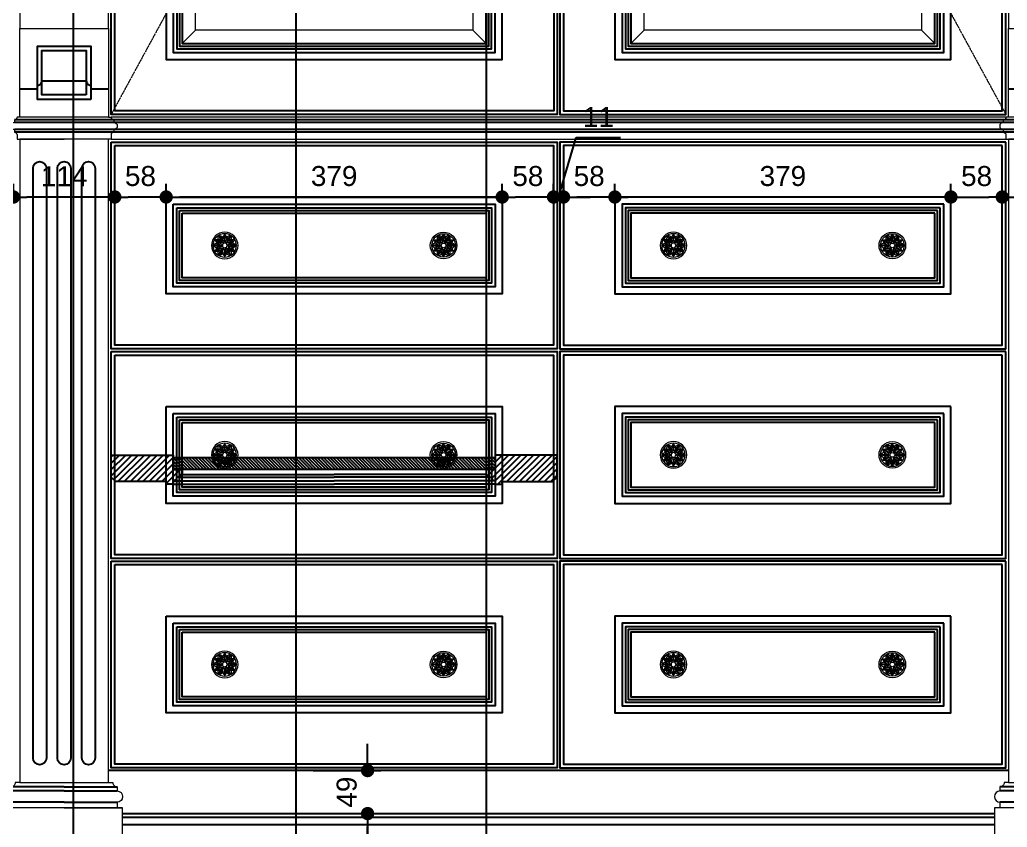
# Model space of a CAD drawing. Header units: inches. Extents: x 274057 to 444617, y 485849 to 635630.
# Drawn here: x 334993 to 336106, y 516499 to 517409 of the extents above; entities that cross this region are included whole.
import ezdxf

# ---------------------------------------------------------------- set-up
doc = ezdxf.new("R2010")
doc.units = ezdxf.units.IN
doc.header["$MEASUREMENT"] = 0
doc.linetypes.add('HIDDEN', pattern=[0.375, 0.25, -0.125])
for name, color, linetype, lineweight in [('Bronze', 40, 'Continuous', 0), ('Glass', 4, 'Continuous', 0), ('WOOD-HID', 8, 'HIDDEN', 18)]:
    doc.layers.add(name, color=color, linetype=linetype, lineweight=lineweight)
for name, color, linetype in [('CQ curtains and frames', 252, 'Continuous'), ('CQ Grg Gypsum', 41, 'Continuous'), ('CQ PANEL DIMENSION', 1, 'Continuous'), ('FURNITURE', 252, 'Continuous'), ('Layer7', 8, 'Continuous'), ('WOOD', 23, 'Continuous'), ('WOOD 01', 34, 'Continuous'), ('WOOD 02', 32, 'Continuous'), ('Wood SECT', 1, 'Continuous')]:
    doc.layers.add(name, color=color, linetype=linetype)
doc.styles.get("Standard").update_dxf_attribs({"font": 'arial.ttf'})
doc.dimstyles.new('chester 15', dxfattribs={"dimscale": 0.15, "dimtxt": 150, "dimasz": 100, "dimexe": 100, "dimexo": 0, "dimgap": 80, "dimtad": 1, "dimdec": 0, "dimzin": 0, "dimdsep": 46, "dimtxsty": 'Standard', "dimblk": 'DOT', "dimcen": 100, "dimclrd": 1, "dimclre": 1, "dimclrt": 3, "dimadec": 0, "dimazin": 0, "dimtfac": 1, "dimtdec": 0, "dimtofl": 0, "dimtmove": 0, "dimatfit": 3, "dimfxl": 1, "dimtolj": 1, "dimtzin": 0, "dimlwd": -1, "dimarcsym": 0})
pattern_1 = [(45, (20118.3853, -75431.223), (-3.535533906, 3.535533906), [])]

# ---------------------------------------------------------------- blocks, each defined once
blk = doc.blocks.new('_Dot')
at = {"color": 0, "linetype": 'ByBlock', "lineweight": -2}
blk.add_line((-0.5, 0), (-1, 0), dxfattribs=at)
at = {"color": 0, "linetype": 'ByBlock', "const_width": 0.5}
blk.add_lwpolyline([(-0.25, 0, 1), (0.25, 0, 1)], format="xyb", close=True, dxfattribs=at)
blk = doc.blocks.new('*D423')
at = {"layer": 'CQ curtains and frames', "color": 1, "lineweight": -2, "transparency": 16777216}
for p, q in [((335646.1, 519499.3), (335503.8, 519499.3)), ((335646.1, 516399.3), (335503.8, 516399.3))]:
    blk.add_line(p, q, dxfattribs=at)
at = {"layer": 'CQ curtains and frames', "color": 1, "transparency": 16777216}
blk.add_line((335518.8, 519484.3), (335518.8, 516414.3), dxfattribs=at)
at = {"layer": 'Defpoints', "color": 0, "transparency": 16777216}
for p in [(335646.1, 519499.3, 0), (335518.8, 516399.3), (335646.1, 516399.3, 0)]:
    blk.add_point(p, dxfattribs=at)
at = {"layer": 'CQ curtains and frames', "color": 1, "transparency": 16777216, "xscale": 15, "yscale": 15, "zscale": 15}
for p, rotation in [((335518.8, 519499.3), 90), ((335518.8, 516399.3), 270)]:
    blk.add_blockref('_Dot', p, dxfattribs=dict(at, rotation=rotation))
at = {"layer": 'CQ curtains and frames', "color": 3, "transparency": 16777216, "insert": (335495.3, 517949.3), "char_height": 22.5, "attachment_point": 5, "rotation": 90}
blk.add_mtext('\\A1;3100', dxfattribs=at)
blk = doc.blocks.new('*D424')
at = {"layer": 'CQ PANEL DIMENSION', "color": 1, "lineweight": -2, "transparency": 16777216}
for p, q in [((335358, 519875.3), (335289.5, 519875.3)), ((335358, 516399.3), (335289.5, 516399.3))]:
    blk.add_line(p, q, dxfattribs=at)
at = {"layer": 'CQ PANEL DIMENSION', "color": 1, "transparency": 16777216}
blk.add_line((335304.5, 519860.3), (335304.5, 516414.3), dxfattribs=at)
at = {"layer": 'Defpoints', "color": 0, "transparency": 16777216}
for p in [(335358, 519875.3, 0), (335304.5, 516399.3), (335358, 516399.3, 0)]:
    blk.add_point(p, dxfattribs=at)
at = {"layer": 'CQ PANEL DIMENSION', "color": 1, "transparency": 16777216, "xscale": 15, "yscale": 15, "zscale": 15}
for p, rotation in [((335304.5, 519875.3), 90), ((335304.5, 516399.3), 270)]:
    blk.add_blockref('_Dot', p, dxfattribs=dict(at, rotation=rotation))
at = {"layer": 'CQ PANEL DIMENSION', "color": 3, "transparency": 16777216, "insert": (335281, 518137.3), "char_height": 22.5, "attachment_point": 5, "rotation": 90}
blk.add_mtext('\\A1;3476', dxfattribs=at)
blk = doc.blocks.new('*D425')
at = {"layer": 'CQ PANEL DIMENSION', "color": 1, "lineweight": -2, "transparency": 16777216}
for p, q in [((335333.9, 519909.3), (335038.3, 519909.3)), ((335358, 516399.3), (335038.3, 516399.3))]:
    blk.add_line(p, q, dxfattribs=at)
at = {"layer": 'CQ PANEL DIMENSION', "color": 1, "transparency": 16777216}
blk.add_line((335053.3, 519894.3), (335053.3, 516414.3), dxfattribs=at)
at = {"layer": 'Defpoints', "color": 0, "transparency": 16777216}
for p in [(335333.9, 519909.3, 0), (335053.3, 516399.3), (335358, 516399.3)]:
    blk.add_point(p, dxfattribs=at)
at = {"layer": 'CQ PANEL DIMENSION', "color": 1, "transparency": 16777216, "xscale": 15, "yscale": 15, "zscale": 15}
for p, rotation in [((335053.3, 519909.3), 90), ((335053.3, 516399.3), 270)]:
    blk.add_blockref('_Dot', p, dxfattribs=dict(at, rotation=rotation))
at = {"layer": 'CQ PANEL DIMENSION', "color": 3, "transparency": 16777216, "insert": (335029.8, 518154.3), "char_height": 22.5, "attachment_point": 5, "rotation": 90}
blk.add_mtext('\\A1;3510', dxfattribs=at)
blk = doc.blocks.new('pilaster wardrobe')
at = {"layer": 'WOOD', "lineweight": 0}
blk.add_line((3399.1, -8726.1, 0), (3333.1, -8726.1, 0), dxfattribs=at)
blk.add_line((3399.1, -8726.1, 0), (3333.1, -8726.1, 0), dxfattribs=at)
at = {"layer": 'WOOD 01', "lineweight": 0, "ltscale": 500}
blk.add_line((3399.1, -8726.1, 0), (3465.1, -8726.1, 0), dxfattribs=at)
at = {"layer": 'WOOD 01', "lineweight": 0, "ltscale": 500, "elevation": 0}
blk.add_lwpolyline([(3349.1, -7847.5), (3349.1, -6067.5), (3449.1, -6067.5), (3449.1, -7847.5), (3349.1, -7847.5)], dxfattribs=at)
for points in [[(3349.1, -7947.5), (3449.1, -7947.5), (3449.1, -7847.5), (3349.1, -7847.5)], [(3349.1, -7972.5), (3449.1, -7972.5), (3449.1, -8697.5), (3349.1, -8697.5)], [(3333.1, -8726.1), (3465.1, -8726.1), (3465.1, -8847.5), (3333.1, -8847.5)]]:
    blk.add_lwpolyline(points, close=True, dxfattribs=at)
for points in [[(3349.1, -7947.5), (3346.1, -7947.5, -0.414214), (3343.1, -7950.5), (3343.1, -7953.5, 1), (3343.1, -7961.5), (3343.1, -7964.5, -0.414214), (3346.1, -7967.5), (3346.1, -7972.5), (3399.1, -7972.5)], [(3449.1, -7947.5), (3452.1, -7947.5, 0.414214), (3455.1, -7950.5), (3455.1, -7953.5, -1), (3455.1, -7961.5), (3455.1, -7964.5, 0.414214), (3452.1, -7967.5), (3452.1, -7972.5), (3399.1, -7972.5)], [(3349.1, -8697.5), (3344.1, -8697.5, -0.414214), (3339.4, -8702.2), (3339.4, -8707, 1), (3339.4, -8719.6), (3339.3, -8726.1)], [(3449.1, -8697.5), (3454.1, -8697.5, 0.414214), (3458.8, -8702.2), (3458.8, -8707, -1), (3458.8, -8719.6), (3458.9, -8726.1)]]:
    blk.add_lwpolyline(points, format="xyb", dxfattribs=at)
at = {"layer": 'WOOD 02', "color": 8, "ltscale": 100}
for p, q in [((3343.1, -7950.5, 0), (3455.1, -7950.5, 0)), ((3343.1, -7953.5, 0), (3455.1, -7953.5, 0)), ((3343.1, -7961.5, 0), (3455.1, -7961.5, 0)), ((3343.1, -7964.5, 0), (3455.1, -7964.5, 0)), ((3399.1, -8702.2, 0), (3339.4, -8702.2, 0)), ((3399.1, -8702.2, 0), (3458.8, -8702.2, 0)), ((3399.1, -8707, 0), (3339.4, -8707, 0)), ((3399.1, -8707, 0), (3458.8, -8707, 0)), ((3399.1, -8719.6, 0), (3339.4, -8719.6, 0)), ((3399.1, -8719.6, 0), (3458.8, -8719.6, 0))]:
    blk.add_line(p, q, dxfattribs=at)
at = {"layer": 'WOOD 02', "color": 8, "ltscale": 100, "elevation": 0}
for points in [[(3369.1, -7927.5), (3429.1, -7927.5), (3429.1, -7867.5), (3369.1, -7867.5)], [(3374.1, -7922.5), (3424.1, -7922.5), (3424.1, -7872.5), (3374.1, -7872.5)]]:
    blk.add_lwpolyline(points, close=True, dxfattribs=at)
for points in [[(3364.1, -8005), (3364.1, -8670, 1), (3379.1, -8670), (3379.1, -8005, 1)], [(3391.6, -8005), (3391.6, -8670, 1), (3406.6, -8670), (3406.6, -8005, 1)], [(3419.1, -8005), (3419.1, -8670, 1), (3434.1, -8670), (3434.1, -8005, 1)]]:
    blk.add_lwpolyline(points, format="xyb", close=True, dxfattribs=at)
at = {"layer": 'Wood SECT', "elevation": 0}
blk.add_lwpolyline([(3449.1, -7915.6), (3429.1, -7915.6), (3429.1, -7911.6, -0.414214), (3424.1, -7906.6), (3399.1, -7906.6), (3374.1, -7906.6, -0.414214), (3369.1, -7911.6), (3369.1, -7915.6), (3349.1, -7915.6)], format="xyb", dxfattribs=at)
blk = doc.blocks.new('EMPIREFLOW')
at = {"layer": 'Bronze', "lineweight": 0, "ltscale": 750}
for p, q in [((163745, -58403), (163656, -58249)), ((163789, -58404), (163806, -58248)), ((163823, -58404), (163806, -58248)), ((163867, -58403), (163956, -58249)), ((163684, -58508), (163506, -58508)), ((163713, -58475), (163581, -58378)), ((163730, -58444), (163581, -58378)), ((163881, -58444), (164031, -58378)), ((163899, -58475), (164031, -58378)), ((163928, -58508), (164106, -58508)), ((163707, -58546), (163581, -58638)), ((163724, -58575), (163581, -58638)), ((163745, -58614), (163656, -58768)), ((163788, -58606), (163806, -58768)), ((163824, -58606), (163806, -58768)), ((163867, -58614), (163956, -58768)), ((163888, -58575), (164031, -58638)), ((163905, -58546), (164031, -58638))]:
    blk.add_line(p, q, dxfattribs=at)
for radius in [340, 300, 60]:
    blk.add_circle((163806, -58508), radius, dxfattribs=at)
for centre, radius, start, end in [((163807, -58318), 166, 155.4346, 193.944), ((163640, -58414), 166, 46.056, 84.5654), ((163573, -58129), 246, 317.7923, 341.2168), ((163703, -58231), 105, 315.2234, 350.3888), ((164038, -58129), 246, 198.7832, 222.2077), ((163909, -58231), 105, 189.6112, 224.7766), ((163971, -58414), 166, 95.4346, 133.944), ((163805, -58318), 166, 346.056, 24.5654), ((163641, -58605), 166, 106.056, 144.5654), ((163641, -58412), 166, 215.4346, 253.944), ((163594, -58118), 246, 258.7832, 282.2077), ((163361, -58520), 246, 17.7923, 41.2168), ((163514, -58459), 105, 15.2234, 50.3888), ((163617, -58280), 105, 249.6112, 284.7766), ((163700, -58392), 118, 206.8923, 262.0108), ((163700, -58625), 118, 97.9892, 153.1077), ((163710, -58394), 102, 201.6299, 255.9777), ((163710, -58623), 102, 104.0136, 158.3701), ((163659, -58483), 102, 44.0223, 98.3701), ((163652, -58475), 118, 37.9892, 93.1077), ((163676, -58508), 48.7, 308.3219, 42.0117), ((163741, -58397), 48.7, 257.9883, 351.6781), ((163854, -58358), 118, 146.8923, 202.0108), ((163857, -58368), 102, 141.6299, 195.9864), ((163871, -58397), 48.7, 188.3219, 282.0117), ((163754, -58368), 102, 344.0136, 38.3701), ((163758, -58358), 118, 337.9892, 33.1077), ((163960, -58475), 118, 86.8923, 142.0108), ((163953, -58483), 102, 81.6299, 135.9777), ((163935, -58508), 48.7, 137.9883, 231.6781), ((163902, -58394), 102, 284.0223, 338.3701), ((163902, -58623), 102, 21.6299, 75.9864), ((163912, -58392), 118, 277.9892, 333.1077), ((163912, -58625), 118, 26.8923, 82.0108), ((164018, -58118), 246, 257.7923, 281.2168), ((163995, -58280), 105, 255.2234, 290.3888), ((164098, -58459), 105, 129.6112, 164.7766), ((164250, -58520), 246, 138.7832, 162.2077), ((163971, -58605), 166, 35.4346, 73.944), ((163971, -58412), 166, 286.056, 324.5654), ((163361, -58497), 246, 318.7832, 342.2077), ((163594, -58899), 246, 77.7923, 101.2168), ((163514, -58558), 105, 309.6112, 344.7766), ((163617, -58736), 105, 75.2234, 110.3888), ((163807, -58699), 166, 166.056, 204.5654), ((163659, -58534), 102, 261.6299, 315.9777), ((163652, -58542), 118, 266.8923, 322.0108), ((163640, -58603), 166, 275.4346, 313.944), ((163742, -58621), 48.7, 17.9883, 111.6781), ((163854, -58658), 118, 157.9892, 213.1077), ((163857, -58649), 102, 164.0136, 218.3701), ((163573, -58887), 246, 18.7832, 42.2077), ((163703, -58786), 105, 9.6112, 44.7766), ((163909, -58786), 105, 135.2234, 170.3888), ((164038, -58887), 246, 137.7923, 161.2168), ((163870, -58621), 48.7, 68.3219, 162.0117), ((163754, -58649), 102, 321.6299, 15.9864), ((163758, -58658), 118, 326.8923, 22.0108), ((163971, -58603), 166, 226.056, 264.5654), ((163960, -58542), 118, 217.9892, 273.1077), ((163953, -58534), 102, 224.0223, 278.3701), ((163805, -58699), 166, 335.4346, 13.944), ((164018, -58899), 246, 78.7832, 102.2077), ((163995, -58736), 105, 69.6112, 104.7766), ((164098, -58558), 105, 195.2234, 230.3888), ((164250, -58497), 246, 197.7923, 221.2168)]:
    blk.add_arc(centre, radius, start, end, dxfattribs=at)
for centre, major_axis, ratio, start_param, end_param in [((163745, -58403), (73, -126), 0.152208, 1.934961, 4.348282), ((163745, -58403), (-15.9, 27.7), 0.480975, 7.904841, 10.945558), ((163928, -58508), (31.9, 0), 0.480975, 7.904841, 10.945558), ((163928, -58508), (-146, 0), 0.152208, 1.934961, 4.348282), ((163867, -58614), (15.9, -27.7), 0.480975, 7.904841, 10.945558), ((163867, -58614), (-73, 126), 0.152208, 1.934961, 4.348282)]:
    blk.add_ellipse(centre, major_axis=major_axis, ratio=ratio, start_param=start_param, end_param=end_param, dxfattribs=at)
at = {"layer": 'Bronze', "lineweight": 0, "ltscale": 750, "extrusion": (0, 0, -1)}
for centre, major_axis, ratio, start_param, end_param in [((163867, -58403), (-73, -126), 0.152208, 1.934961, 4.348282), ((163684, -58508), (146, 0), 0.152208, 1.934961, 4.348282), ((163684, -58508), (-31.9, 0), 0.480975, 7.904841, 10.945558), ((163867, -58403), (15.9, 27.7), 0.480975, 7.904841, 10.945558), ((163745, -58614), (73, 126), 0.152208, 1.934961, 4.348282), ((163745, -58614), (-15.9, -27.7), 0.480975, 7.904841, 10.945558)]:
    blk.add_ellipse(centre, major_axis=major_axis, ratio=ratio, start_param=start_param, end_param=end_param, dxfattribs=at)
blk = doc.blocks.new('FF-15 Cabinet elev B rev')
at = {"color": 8}
for p, q in [((7975.2, 1315.2, 0), (6972.3, 1315.2, 0)), ((7974.9, 1312.2, 0), (6972.6, 1312.2, 0)), ((7974.9, 1304.2, 0), (6972.6, 1304.2, 0)), ((7974.9, 1301.2, 0), (6972.6, 1301.2, 0))]:
    blk.add_line(p, q, dxfattribs=at)
at = {"layer": 'Glass'}
for p, q in [((7064.6, 1416.2, 0), (7049.6, 1401.2, 0)), ((7377.3, 1416.2, 0), (7392.3, 1401.2, 0)), ((7570.3, 1416.2, 0), (7555.3, 1401.2, 0)), ((7882.9, 1416.2, 0), (7897.9, 1401.2, 0))]:
    blk.add_line(p, q, dxfattribs=at)
at = {"layer": 'Glass', "elevation": 0}
for points in [[(7064.6, 3078.8), (7377.3, 3078.8), (7377.3, 1416.2), (7064.6, 1416.2)], [(7570.3, 3078.8), (7882.9, 3078.8), (7882.9, 1416.2), (7570.3, 1416.2)]]:
    blk.add_lwpolyline(points, close=True, dxfattribs=at)
at = {"layer": 'WOOD 01', "lineweight": 0}
for p, q in [((7977.9, 1318.2, 0), (6969.6, 1318.2, 0)), ((7977.9, 1293.2, 0), (6969.6, 1293.2, 0))]:
    blk.add_line(p, q, dxfattribs=at)
at = {"layer": 'WOOD 01'}
blk.add_line((7980.9, 581.7, 0), (6966.6, 581.7, 0), dxfattribs=at)
at = {"layer": 'WOOD 01', "ltscale": 1000}
for p, q in [((6982.6, 533.2), (7964.9, 533.2, 0)), ((6982.6, 529.2), (7964.9, 529.2, 0)), ((6982.6, 521.1, 0), (7964.9, 521.1, 0))]:
    blk.add_line(p, q, dxfattribs=at)
at = {"layer": 'WOOD 01', "elevation": 0}
for points in [[(6969.6, 3173.8), (7472.3, 3173.8), (7472.3, 1321.2), (6969.6, 1321.2)], [(7977.9, 3173.8), (7475.3, 3173.8), (7475.3, 1321.2), (7977.9, 1321.2)], [(6973.6, 3169.8), (7468.3, 3169.8), (7468.3, 1325.2), (6973.6, 1325.2)], [(7973.9, 3169.8), (7479.3, 3169.8), (7479.3, 1325.2), (7973.9, 1325.2)], [(7410.3, 3111.8), (7031.6, 3111.8), (7031.6, 1383.2), (7410.3, 1383.2)], [(7915.9, 3111.8), (7537.3, 3111.8), (7537.3, 1383.2), (7915.9, 1383.2)], [(7402.3, 3103.8), (7039.6, 3103.8), (7039.6, 1391.2), (7402.3, 1391.2)], [(7398.3, 3099.8), (7043.6, 3099.8), (7043.6, 1395.2), (7398.3, 1395.2)], [(7395.3, 3096.8), (7046.6, 3096.8), (7046.6, 1398.2), (7395.3, 1398.2)], [(7392.3, 3093.8), (7049.6, 3093.8), (7049.6, 1401.2), (7392.3, 1401.2)], [(7907.9, 3103.8), (7545.3, 3103.8), (7545.3, 1391.2), (7907.9, 1391.2)], [(7903.9, 3099.8), (7549.3, 3099.8), (7549.3, 1395.2), (7903.9, 1395.2)], [(7900.9, 3096.8), (7552.3, 3096.8), (7552.3, 1398.2), (7900.9, 1398.2)], [(7897.9, 3093.8), (7555.3, 3093.8), (7555.3, 1401.2), (7897.9, 1401.2)], [(6969.6, 1290.2), (7472.3, 1290.2), (7472.3, 1057), (6969.6, 1057)], [(6973.7, 1286.1), (7468.1, 1286.1), (7468.1, 1061.2), (6973.7, 1061.2)], [(7977.9, 1290.2), (7475.3, 1290.2), (7475.3, 1057), (7977.9, 1057)], [(7973.8, 1286.1), (7479.4, 1286.1), (7479.4, 1061.2), (7973.8, 1061.2)], [(7031.6, 1228.2), (7410.3, 1228.2), (7410.3, 1119), (7031.6, 1119)], [(7915.9, 1228.2), (7537.3, 1228.2), (7537.3, 1119), (7915.9, 1119)], [(7039.6, 1220.2), (7402.3, 1220.2), (7402.3, 1127), (7039.6, 1127)], [(7043.7, 1216), (7398.1, 1216), (7398.1, 1131.2), (7043.7, 1131.2)], [(7907.9, 1220.2), (7545.3, 1220.2), (7545.3, 1127), (7907.9, 1127)], [(7903.8, 1216), (7549.4, 1216), (7549.4, 1131.2), (7903.8, 1131.2)], [(7046.7, 1213), (7395.1, 1213), (7395.1, 1134.2), (7046.7, 1134.2)], [(7049.7, 1210), (7392.1, 1210), (7392.1, 1137.2), (7049.7, 1137.2)], [(7900.8, 1213), (7552.4, 1213), (7552.4, 1134.2), (7900.8, 1134.2)], [(7897.8, 1210), (7555.4, 1210), (7555.4, 1137.2), (7897.8, 1137.2)], [(6969.6, 1054), (7472.3, 1054), (7472.3, 820.9), (6969.6, 820.9)], [(6973.7, 1049.9), (7468.1, 1049.9), (7468.1, 825), (6973.7, 825)], [(7977.9, 1054), (7475.3, 1054), (7475.3, 820.9), (7977.9, 820.9)], [(7973.8, 1049.9), (7479.4, 1049.9), (7479.4, 825), (7973.8, 825)], [(7031.6, 992), (7410.3, 992), (7410.3, 882.9), (7031.6, 882.9)], [(7915.9, 992), (7537.3, 992), (7537.3, 882.9), (7915.9, 882.9)], [(7039.6, 984), (7402.3, 984), (7402.3, 890.9), (7039.6, 890.9)], [(7043.7, 979.9), (7398.1, 979.9), (7398.1, 895.1), (7043.7, 895.1)], [(7907.9, 984), (7545.3, 984), (7545.3, 890.9), (7907.9, 890.9)], [(7903.8, 979.9), (7549.4, 979.9), (7549.4, 895.1), (7903.8, 895.1)], [(7046.7, 976.9), (7395.1, 976.9), (7395.1, 898.1), (7046.7, 898.1)], [(7049.7, 973.9), (7392.1, 973.9), (7392.1, 901.1), (7049.7, 901.1)], [(7900.8, 976.9), (7552.4, 976.9), (7552.4, 898.1), (7900.8, 898.1)], [(7897.8, 973.9), (7555.4, 973.9), (7555.4, 901.1), (7897.8, 901.1)], [(6969.6, 817.9), (7472.3, 817.9), (7472.3, 584.7), (6969.6, 584.7)], [(6973.7, 813.8), (7468.1, 813.8), (7468.1, 588.8), (6973.7, 588.8)], [(7977.9, 817.9), (7475.3, 817.9), (7475.3, 584.7), (7977.9, 584.7)], [(7973.8, 813.8), (7479.4, 813.8), (7479.4, 588.8), (7973.8, 588.8)], [(7031.6, 755.9), (7410.3, 755.9), (7410.3, 646.7), (7031.6, 646.7)], [(7039.6, 747.9), (7402.3, 747.9), (7402.3, 654.7), (7039.6, 654.7)], [(7915.9, 755.9), (7537.3, 755.9), (7537.3, 646.7), (7915.9, 646.7)], [(7907.9, 747.9), (7545.3, 747.9), (7545.3, 654.7), (7907.9, 654.7)], [(7043.7, 743.7), (7398.1, 743.7), (7398.1, 658.9), (7043.7, 658.9)], [(7046.7, 740.7), (7395.1, 740.7), (7395.1, 661.9), (7046.7, 661.9)], [(7049.7, 737.7), (7392.1, 737.7), (7392.1, 664.9), (7049.7, 664.9)], [(7903.8, 743.7), (7549.4, 743.7), (7549.4, 658.9), (7903.8, 658.9)], [(7900.8, 740.7), (7552.4, 740.7), (7552.4, 661.9), (7900.8, 661.9)], [(7897.8, 737.7), (7555.4, 737.7), (7555.4, 664.9), (7897.8, 664.9)]]:
    blk.add_lwpolyline(points, close=True, dxfattribs=at)
at = {"layer": 'WOOD-HID', "lineweight": 0}
for p, q in [((7977.9, 3173.8, 0), (6969.6, 1321.2, 0)), ((6969.6, 3173.8, 0), (7977.9, 1321.2, 0))]:
    blk.add_line(p, q, dxfattribs=at)
at = {"layer": 'FURNITURE', "lineweight": 0, "yscale": 0.0441, "zscale": 0.0441}
for p, xscale in [((14321.4, 3753.8, 0), -0.0441), ((120.4, 3753.8, 0), 0.0441), ((14827.1, 3753.8, 0), -0.0441), ((626.1, 3753.8, 0), 0.0441), ((14321.4, 3517.7, 0), -0.0441), ((120.4, 3517.7, 0), 0.0441), ((14827.1, 3517.7, 0), -0.0441), ((626.1, 3517.7, 0), 0.0441), ((14321.4, 3281.5, 0), -0.0441), ((120.4, 3281.5, 0), 0.0441), ((14827.1, 3281.5, 0), -0.0441), ((626.1, 3281.5, 0), 0.0441)]:
    blk.add_blockref('EMPIREFLOW', p, dxfattribs=dict(at, xscale=xscale))
at = {"layer": 'WOOD', "color": 0, "xscale": -0.9999857733061659, "yscale": 0.9999857733061659, "zscale": 0.9999857733061659}
for p in [(10315.6, 9265.6, 0), (11430, 9265.6, 0)]:
    blk.add_blockref('pilaster wardrobe', p, dxfattribs=at)
blk = doc.blocks.new('cabinet 80 framed wood door')
at = {"layer": 'Layer7'}
h = blk.add_hatch(dxfattribs=at)
h.set_pattern_fill('ANSI31', color=256, scale=40)
h.set_pattern_definition(pattern_1)
h.paths.add_polyline_path([(352338.8, 505764.2), (352338.8, 505761.2), (352346.8, 505761.2), (352346.8, 505765.2, 0.414214), (352350.8, 505769.2), (352353.8, 505769.2, -0.414214), (352356.8, 505772.2), (352356.8, 505777.8), (352346.8, 505777.8), (352346.8, 505783.8), (352346.8, 505794.2), (352336.8, 505794.2), (352276.8, 505794.2), (352276.8, 505768.2, -0.397359), (352280.8, 505764.2)])
h = blk.add_hatch(dxfattribs=at)
h.set_pattern_fill('ANSI31', color=256, scale=20, angle=90)
h.paths.add_polyline_path([(352709.5, 505777.8), (352709.5, 505791.2), (352346.8, 505791.2), (352346.8, 505777.8)])
h = blk.add_hatch(dxfattribs=at)
h.set_pattern_fill('ANSI31', color=256, scale=40)
h.set_pattern_definition(pattern_1)
h.paths.add_polyline_path([(352775.5, 505764.2, -0.397359), (352779.5, 505768.2), (352779.5, 505794.2), (352709.5, 505794.2), (352709.5, 505783.8), (352709.5, 505777.8), (352699.5, 505777.8), (352699.5, 505772.2, -0.414214), (352702.5, 505769.2), (352705.5, 505769.2, 0.414214), (352709.5, 505765.2), (352709.5, 505761.2), (352717.5, 505761.2), (352717.5, 505764.2)])
at = {"color": 8, "elevation": 0.1}
for points in [[(352353.8, 505769.2), (352528.1, 505769.2)], [(352356.8, 505772.2), (352528.1, 505772.2)], [(352699.5, 505772.2), (352528.1, 505772.2)], [(352702.5, 505769.2), (352528.1, 505769.2)], [(352346.8, 505765.2), (352528.1, 505765.2)], [(352346.8, 505761.2), (352528.1, 505761.2)], [(352709.5, 505765.2), (352528.1, 505765.2)], [(352709.5, 505761.2), (352528.1, 505761.2)]]:
    blk.add_lwpolyline(points, dxfattribs=at)
at = {"layer": 'Wood SECT', "elevation": 0.1}
for points in [[(352356.8, 505777.8), (352356.8, 505772.2, 0.414214), (352353.8, 505769.2), (352350.8, 505769.2, -0.414214), (352346.8, 505765.2), (352346.8, 505761.2), (352338.8, 505761.2), (352338.8, 505764.2), (352280.8, 505764.2, 0.397359), (352276.8, 505768.2), (352276.8, 505794.2), (352346.8, 505794.2), (352346.8, 505783.8), (352346.8, 505783.8), (352346.8, 505777.8)], [(352699.5, 505777.8), (352699.5, 505772.2, -0.414214), (352702.5, 505769.2), (352705.5, 505769.2, 0.414214), (352709.5, 505765.2), (352709.5, 505761.2), (352717.5, 505761.2), (352717.5, 505764.2), (352775.5, 505764.2, -0.397359), (352779.5, 505768.2), (352779.5, 505794.2), (352709.5, 505794.2), (352709.5, 505783.8), (352709.5, 505783.8), (352709.5, 505777.8)]]:
    blk.add_lwpolyline(points, format="xyb", close=True, dxfattribs=at)
blk.add_lwpolyline([(352346.8, 505791.2), (352709.5, 505791.2), (352709.5, 505777.8), (352346.8, 505777.8)], close=True, dxfattribs=at)
blk = doc.blocks.new('*D828')
at = {"layer": 'CQ curtains and frames', "color": 1, "lineweight": -2, "transparency": 16777216}
for p, q in [((335323.8, 516514.3), (335400.2, 516514.3)), ((335323.8, 516399.3), (335400.2, 516399.3))]:
    blk.add_line(p, q, dxfattribs=at)
at = {"layer": 'CQ curtains and frames', "color": 1, "transparency": 16777216}
blk.add_line((335385.2, 516414.3), (335385.2, 516499.3), dxfattribs=at)
at = {"layer": 'Defpoints', "color": 0, "transparency": 16777216}
for p in [(335323.8, 516514.3, 0), (335385.2, 516514.3), (335323.8, 516399.3)]:
    blk.add_point(p, dxfattribs=at)
at = {"layer": 'CQ curtains and frames', "color": 1, "transparency": 16777216, "xscale": 15, "yscale": 15, "zscale": 15}
for p, rotation in [((335385.2, 516514.3), 90), ((335385.2, 516399.3), 270)]:
    blk.add_blockref('_Dot', p, dxfattribs=dict(at, rotation=rotation))
at = {"layer": 'CQ curtains and frames', "color": 3, "transparency": 16777216, "insert": (335361.7, 516456.8), "char_height": 22.5, "attachment_point": 5, "rotation": 90}
blk.add_mtext('\\A1;115', dxfattribs=at)
blk = doc.blocks.new('*D850')
at = {"layer": 'CQ PANEL DIMENSION', "color": 1, "lineweight": -2, "transparency": 16777216}
for p, q in [((336042.6, 517209.3), (336042.6, 517224.3)), ((336100.4, 517209.3), (336100.4, 517224.3))]:
    blk.add_line(p, q, dxfattribs=at)
at = {"layer": 'CQ PANEL DIMENSION', "color": 1, "transparency": 16777216}
blk.add_line((336057.6, 517209.3), (336085.4, 517209.3), dxfattribs=at)
at = {"layer": 'Defpoints', "color": 0, "transparency": 16777216}
for p in [(336042.6, 517209.3, 0), (336100.4, 517209.3, 0), (336100.4, 517209.3)]:
    blk.add_point(p, dxfattribs=at)
at = {"layer": 'CQ PANEL DIMENSION', "color": 1, "transparency": 16777216, "xscale": 15, "yscale": 15, "zscale": 15, "rotation": 180}
blk.add_blockref('_Dot', (336042.6, 517209.3), dxfattribs=at)
at = {"layer": 'CQ PANEL DIMENSION', "color": 1, "transparency": 16777216, "xscale": 15, "yscale": 15, "zscale": 15}
blk.add_blockref('_Dot', (336100.4, 517209.3), dxfattribs=at)
at = {"layer": 'CQ PANEL DIMENSION', "color": 3, "transparency": 16777216, "insert": (336071.5, 517232.8), "char_height": 22.5, "attachment_point": 5}
blk.add_mtext('\\A1;58', dxfattribs=at)
blk = doc.blocks.new('*D851')
at = {"layer": 'CQ PANEL DIMENSION', "color": 1, "lineweight": -2, "transparency": 16777216}
for p, q in [((335663.9, 517209.3), (335663.9, 517224.3)), ((336042.6, 517209.3), (336042.6, 517224.3))]:
    blk.add_line(p, q, dxfattribs=at)
at = {"layer": 'CQ PANEL DIMENSION', "color": 1, "transparency": 16777216}
blk.add_line((336027.6, 517209.3), (335678.9, 517209.3), dxfattribs=at)
at = {"layer": 'Defpoints', "color": 0, "transparency": 16777216}
for p in [(335663.9, 517209.3, 0), (335663.9, 517209.3), (336042.6, 517209.3)]:
    blk.add_point(p, dxfattribs=at)
at = {"layer": 'CQ PANEL DIMENSION', "color": 1, "transparency": 16777216, "xscale": 15, "yscale": 15, "zscale": 15, "rotation": 180}
blk.add_blockref('_Dot', (335663.9, 517209.3), dxfattribs=at)
at = {"layer": 'CQ PANEL DIMENSION', "color": 1, "transparency": 16777216, "xscale": 15, "yscale": 15, "zscale": 15}
blk.add_blockref('_Dot', (336042.6, 517209.3), dxfattribs=at)
at = {"layer": 'CQ PANEL DIMENSION', "color": 3, "transparency": 16777216, "insert": (335853.2, 517232.8), "char_height": 22.5, "attachment_point": 5}
blk.add_mtext('\\A1;379', dxfattribs=at)
blk = doc.blocks.new('*D852')
at = {"layer": 'CQ PANEL DIMENSION', "color": 1, "lineweight": -2, "transparency": 16777216}
for p, q in [((335606, 517209.3), (335606, 517224.3)), ((335663.9, 517209.3), (335663.9, 517224.3))]:
    blk.add_line(p, q, dxfattribs=at)
at = {"layer": 'CQ PANEL DIMENSION', "color": 1, "transparency": 16777216}
blk.add_line((335648.9, 517209.3), (335621, 517209.3), dxfattribs=at)
at = {"layer": 'Defpoints', "color": 0, "transparency": 16777216}
for p in [(335606, 517209.3, 0), (335606, 517209.3), (335663.9, 517209.3, 0)]:
    blk.add_point(p, dxfattribs=at)
at = {"layer": 'CQ PANEL DIMENSION', "color": 1, "transparency": 16777216, "xscale": 15, "yscale": 15, "zscale": 15, "rotation": 180}
blk.add_blockref('_Dot', (335606, 517209.3), dxfattribs=at)
at = {"layer": 'CQ PANEL DIMENSION', "color": 1, "transparency": 16777216, "xscale": 15, "yscale": 15, "zscale": 15}
blk.add_blockref('_Dot', (335663.9, 517209.3), dxfattribs=at)
at = {"layer": 'CQ PANEL DIMENSION', "color": 3, "transparency": 16777216, "insert": (335634.9, 517232.8), "char_height": 22.5, "attachment_point": 5}
blk.add_mtext('\\A1;58', dxfattribs=at)
blk = doc.blocks.new('*D853')
at = {"layer": 'CQ PANEL DIMENSION', "color": 1, "transparency": 16777216}
for p, q in [((335600.4, 517209.3), (335620.4, 517276.2)), ((335620.4, 517276.2), (335670.2, 517276.2)), ((335579.7, 517209.3), (335564.7, 517209.3)), ((335606, 517209.3), (335594.7, 517209.3)), ((335621, 517209.3), (335636, 517209.3))]:
    blk.add_line(p, q, dxfattribs=at)
at = {"layer": 'CQ PANEL DIMENSION', "color": 1, "lineweight": -2, "transparency": 16777216}
for p, q in [((335594.7, 517209.3), (335594.7, 517224.3)), ((335606, 517209.3), (335606, 517224.3))]:
    blk.add_line(p, q, dxfattribs=at)
at = {"layer": 'Defpoints', "color": 0, "transparency": 16777216}
for p in [(335594.7, 517209.3, 0), (335594.7, 517209.3), (335606, 517209.3, 0)]:
    blk.add_point(p, dxfattribs=at)
at = {"layer": 'CQ PANEL DIMENSION', "color": 1, "transparency": 16777216, "xscale": 15, "yscale": 15, "zscale": 15}
blk.add_blockref('_Dot', (335594.7, 517209.3), dxfattribs=at)
at = {"layer": 'CQ PANEL DIMENSION', "color": 1, "transparency": 16777216, "xscale": 15, "yscale": 15, "zscale": 15, "rotation": 180}
blk.add_blockref('_Dot', (335606, 517209.3), dxfattribs=at)
at = {"layer": 'CQ PANEL DIMENSION', "color": 3, "transparency": 16777216, "insert": (335645.3, 517299.5), "char_height": 22.5, "attachment_point": 5}
blk.add_mtext('\\A1;11', dxfattribs=at)
blk = doc.blocks.new('*D854')
at = {"layer": 'CQ PANEL DIMENSION', "color": 1, "lineweight": -2, "transparency": 16777216}
for p, q in [((335536.9, 517209.3), (335536.9, 517224.3)), ((335594.7, 517209.3), (335594.7, 517224.3))]:
    blk.add_line(p, q, dxfattribs=at)
at = {"layer": 'CQ PANEL DIMENSION', "color": 1, "transparency": 16777216}
blk.add_line((335579.7, 517209.3), (335551.9, 517209.3), dxfattribs=at)
at = {"layer": 'Defpoints', "color": 0, "transparency": 16777216}
for p in [(335536.9, 517209.3, 0), (335536.9, 517209.3), (335594.7, 517209.3, 0)]:
    blk.add_point(p, dxfattribs=at)
at = {"layer": 'CQ PANEL DIMENSION', "color": 1, "transparency": 16777216, "xscale": 15, "yscale": 15, "zscale": 15, "rotation": 180}
blk.add_blockref('_Dot', (335536.9, 517209.3), dxfattribs=at)
at = {"layer": 'CQ PANEL DIMENSION', "color": 1, "transparency": 16777216, "xscale": 15, "yscale": 15, "zscale": 15}
blk.add_blockref('_Dot', (335594.7, 517209.3), dxfattribs=at)
at = {"layer": 'CQ PANEL DIMENSION', "color": 3, "transparency": 16777216, "insert": (335565.8, 517232.8), "char_height": 22.5, "attachment_point": 5}
blk.add_mtext('\\A1;58', dxfattribs=at)
blk = doc.blocks.new('*D855')
at = {"layer": 'CQ PANEL DIMENSION', "color": 1, "lineweight": -2, "transparency": 16777216}
for p, q in [((335158.2, 517209.3), (335158.2, 517224.3)), ((335536.9, 517209.3), (335536.9, 517224.3))]:
    blk.add_line(p, q, dxfattribs=at)
at = {"layer": 'CQ PANEL DIMENSION', "color": 1, "transparency": 16777216}
blk.add_line((335521.9, 517209.3), (335173.2, 517209.3), dxfattribs=at)
at = {"layer": 'Defpoints', "color": 0, "transparency": 16777216}
for p in [(335158.2, 517209.3, 0), (335158.2, 517209.3), (335536.9, 517209.3, 0)]:
    blk.add_point(p, dxfattribs=at)
at = {"layer": 'CQ PANEL DIMENSION', "color": 1, "transparency": 16777216, "xscale": 15, "yscale": 15, "zscale": 15, "rotation": 180}
blk.add_blockref('_Dot', (335158.2, 517209.3), dxfattribs=at)
at = {"layer": 'CQ PANEL DIMENSION', "color": 1, "transparency": 16777216, "xscale": 15, "yscale": 15, "zscale": 15}
blk.add_blockref('_Dot', (335536.9, 517209.3), dxfattribs=at)
at = {"layer": 'CQ PANEL DIMENSION', "color": 3, "transparency": 16777216, "insert": (335347.5, 517232.8), "char_height": 22.5, "attachment_point": 5}
blk.add_mtext('\\A1;379', dxfattribs=at)
blk = doc.blocks.new('*D856')
at = {"layer": 'CQ PANEL DIMENSION', "color": 1, "lineweight": -2, "transparency": 16777216}
for p, q in [((335100.3, 517209.3), (335100.3, 517224.3)), ((335158.2, 517209.3), (335158.2, 517224.3))]:
    blk.add_line(p, q, dxfattribs=at)
at = {"layer": 'CQ PANEL DIMENSION', "color": 1, "transparency": 16777216}
blk.add_line((335143.2, 517209.3), (335115.3, 517209.3), dxfattribs=at)
at = {"layer": 'Defpoints', "color": 0, "transparency": 16777216}
for p in [(335100.3, 517209.3, 0), (335100.3, 517209.3), (335158.2, 517209.3, 0)]:
    blk.add_point(p, dxfattribs=at)
at = {"layer": 'CQ PANEL DIMENSION', "color": 1, "transparency": 16777216, "xscale": 15, "yscale": 15, "zscale": 15, "rotation": 180}
blk.add_blockref('_Dot', (335100.3, 517209.3), dxfattribs=at)
at = {"layer": 'CQ PANEL DIMENSION', "color": 1, "transparency": 16777216, "xscale": 15, "yscale": 15, "zscale": 15}
blk.add_blockref('_Dot', (335158.2, 517209.3), dxfattribs=at)
at = {"layer": 'CQ PANEL DIMENSION', "color": 3, "transparency": 16777216, "insert": (335129.2, 517232.8), "char_height": 22.5, "attachment_point": 5}
blk.add_mtext('\\A1;58', dxfattribs=at)
blk = doc.blocks.new('*D857')
at = {"layer": 'CQ PANEL DIMENSION', "color": 1, "lineweight": -2, "transparency": 16777216}
for p, q in [((334986.1, 517209.3), (334986.1, 517224.3)), ((335100.3, 517209.3), (335100.3, 517224.3))]:
    blk.add_line(p, q, dxfattribs=at)
at = {"layer": 'CQ PANEL DIMENSION', "color": 1, "transparency": 16777216}
blk.add_line((335085.3, 517209.3), (335001.1, 517209.3), dxfattribs=at)
at = {"layer": 'Defpoints', "color": 0, "transparency": 16777216}
for p in [(334986.1, 517209.3, 0), (334986.1, 517209.3), (335100.3, 517209.3, 0)]:
    blk.add_point(p, dxfattribs=at)
at = {"layer": 'CQ PANEL DIMENSION', "color": 1, "transparency": 16777216, "xscale": 15, "yscale": 15, "zscale": 15, "rotation": 180}
blk.add_blockref('_Dot', (334986.1, 517209.3), dxfattribs=at)
at = {"layer": 'CQ PANEL DIMENSION', "color": 1, "transparency": 16777216, "xscale": 15, "yscale": 15, "zscale": 15}
blk.add_blockref('_Dot', (335100.3, 517209.3), dxfattribs=at)
at = {"layer": 'CQ PANEL DIMENSION', "color": 3, "transparency": 16777216, "insert": (335043.2, 517232.6), "char_height": 22.5, "attachment_point": 5}
blk.add_mtext('\\A1;114', dxfattribs=at)
blk = doc.blocks.new('*D858')
at = {"layer": 'CQ PANEL DIMENSION', "color": 1, "lineweight": -2, "transparency": 16777216}
for p, q in [((334928.2, 517209.3), (334928.2, 517224.3)), ((334986.1, 517209.3), (334986.1, 517224.3))]:
    blk.add_line(p, q, dxfattribs=at)
at = {"layer": 'CQ PANEL DIMENSION', "color": 1, "transparency": 16777216}
blk.add_line((334971.1, 517209.3), (334943.2, 517209.3), dxfattribs=at)
at = {"layer": 'Defpoints', "color": 0, "transparency": 16777216}
for p in [(334928.2, 517209.3, 0), (334928.2, 517209.3), (334986.1, 517209.3, 0)]:
    blk.add_point(p, dxfattribs=at)
at = {"layer": 'CQ PANEL DIMENSION', "color": 1, "transparency": 16777216, "xscale": 15, "yscale": 15, "zscale": 15, "rotation": 180}
blk.add_blockref('_Dot', (334928.2, 517209.3), dxfattribs=at)
at = {"layer": 'CQ PANEL DIMENSION', "color": 1, "transparency": 16777216, "xscale": 15, "yscale": 15, "zscale": 15}
blk.add_blockref('_Dot', (334986.1, 517209.3), dxfattribs=at)
at = {"layer": 'CQ PANEL DIMENSION', "color": 3, "transparency": 16777216, "insert": (334957.1, 517232.8), "char_height": 22.5, "attachment_point": 5}
blk.add_mtext('\\A1;58', dxfattribs=at)
blk = doc.blocks.new('*D866')
at = {"layer": 'CQ PANEL DIMENSION', "color": 1, "lineweight": -2, "transparency": 16777216}
for p, q in [((336100.4, 517209.3), (336100.4, 517224.3)), ((336207.5, 517209.3), (336207.5, 517224.3))]:
    blk.add_line(p, q, dxfattribs=at)
at = {"layer": 'CQ PANEL DIMENSION', "color": 1, "transparency": 16777216}
blk.add_line((336115.4, 517209.3), (336192.5, 517209.3), dxfattribs=at)
at = {"layer": 'Defpoints', "color": 0, "transparency": 16777216}
for p in [(336100.4, 517209.3), (336207.5, 517209.3, 0), (336207.5, 517209.3)]:
    blk.add_point(p, dxfattribs=at)
at = {"layer": 'CQ PANEL DIMENSION', "color": 1, "transparency": 16777216, "xscale": 15, "yscale": 15, "zscale": 15, "rotation": 180}
blk.add_blockref('_Dot', (336100.4, 517209.3), dxfattribs=at)
at = {"layer": 'CQ PANEL DIMENSION', "color": 1, "transparency": 16777216, "xscale": 15, "yscale": 15, "zscale": 15}
blk.add_blockref('_Dot', (336207.5, 517209.3), dxfattribs=at)
at = {"layer": 'CQ PANEL DIMENSION', "color": 3, "transparency": 16777216, "insert": (336154, 517232.8), "char_height": 22.5, "attachment_point": 5}
blk.add_mtext('\\A1;107', dxfattribs=at)
blk = doc.blocks.new('*D867')
at = {"layer": 'CQ curtains and frames', "color": 1, "transparency": 16777216}
for p, q in [((335385.2, 516577.8), (335385.2, 516592.8)), ((335385.2, 516499.3), (335385.2, 516484.3))]:
    blk.add_line(p, q, dxfattribs=at)
at = {"layer": 'CQ curtains and frames', "color": 1, "lineweight": -2, "transparency": 16777216}
for p, q in [((335323.8, 516562.8), (335400.2, 516562.8)), ((335323.8, 516514.3), (335400.2, 516514.3))]:
    blk.add_line(p, q, dxfattribs=at)
at = {"layer": 'Defpoints', "color": 0, "transparency": 16777216}
for p in [(335323.8, 516562.8, 0), (335385.2, 516562.8), (335323.8, 516514.3, 0)]:
    blk.add_point(p, dxfattribs=at)
at = {"layer": 'CQ curtains and frames', "color": 1, "transparency": 16777216, "xscale": 15, "yscale": 15, "zscale": 15}
for p, rotation in [((335385.2, 516562.8), 270), ((335385.2, 516514.3), 90)]:
    blk.add_blockref('_Dot', p, dxfattribs=dict(at, rotation=rotation))
at = {"layer": 'CQ curtains and frames', "color": 3, "transparency": 16777216, "insert": (335361.7, 516538.5), "char_height": 22.5, "attachment_point": 5, "rotation": 90}
blk.add_mtext('\\A1;49', dxfattribs=at)

msp = doc.modelspace()

# ---------------------------------------------------------------- block references
at = {"layer": 'CQ Grg Gypsum'}
for name, p in [('FF-15 Cabinet elev B rev', (328126.6, 515981.1, 0)), ('cabinet 80 framed wood door', (-17180.6, 11124.3, 0))]:
    msp.add_blockref(name, p, dxfattribs=at)

# ---------------------------------------------------------------- dimensions: what is measured, and where the dimension line sits
at = {"layer": 'CQ curtains and frames'}
for base, p1, p2, picture, middle in [((335518.8, 516399.3, 0), (335646.1, 519499.3, 0), (335646.1, 516399.3, 0), '*D423', (335495.3, 517949.3, 0)), ((335385.2, 516514.3, 0), (335323.8, 516399.3, 0), (335323.8, 516514.3, 0), '*D828', (335361.7, 516456.8, 0))]:
    dim = msp.add_linear_dim(base=base, p1=p1, p2=p2, angle=90, dimstyle='chester 15', dxfattribs=at)
    dim.commit()
    dim.dimension.update_dxf_attribs({"geometry": picture, "text_midpoint": middle})
dim = msp.add_linear_dim(base=(335385.1558, 516562.7914, 0.0305), p1=(335323.759, 516514.2839, 0.008), p2=(335323.759, 516562.7914, 0.0484), angle=90, dimstyle='chester 15', dxfattribs=at)
dim.commit()
dim.dimension.update_dxf_attribs({"geometry": '*D867', "text_midpoint": (335385.1558, 516538.5376, 0.0305), "dimtype": 160})
at = {"layer": 'CQ PANEL DIMENSION'}
for base, p1, p2, angle, picture, middle in [((335053.3, 516399.3, 0), (335333.9, 519909.3, 0), (335358, 516399.3, 0), 90, '*D425', (335029.8, 518154.3, 0)), ((335304.5, 516399.3, 0), (335358, 519875.3, 0), (335358, 516399.3, 0), 90, '*D424', (335281, 518137.3, 0)), ((336100.4, 517209.3, 0), (336042.6, 517209.3, 0), (336100.4, 517209.3, 0), 180, '*D850', (336071.5, 517232.8, 0))]:
    dim = msp.add_linear_dim(base=base, p1=p1, p2=p2, angle=angle, dimstyle='chester 15', dxfattribs=at)
    dim.commit()
    dim.dimension.update_dxf_attribs({"geometry": picture, "text_midpoint": middle})
for base, p1, p2, picture, middle in [((335594.7, 517209.3, 0), (335606, 517209.3, 0), (335594.7, 517209.3, 0), '*D853', (335632.4, 517299.5, 0)), ((334928.2, 517209.3, 0), (334986.1, 517209.3, 0), (334928.2, 517209.3, 0), '*D858', (334957.1, 517232.8, 0)), ((334986.1, 517209.3, 0), (335100.3, 517209.3, 0), (334986.1, 517209.3, 0), '*D857', (335043.2, 517232.6, 0)), ((335100.3, 517209.3, 0), (335158.2, 517209.3, 0), (335100.3, 517209.3, 0), '*D856', (335129.2, 517232.8, 0)), ((335158.2, 517209.3, 0), (335536.9, 517209.3, 0), (335158.2, 517209.3, 0), '*D855', (335347.5, 517232.8, 0)), ((335536.9, 517209.3, 0), (335594.7, 517209.3, 0), (335536.9, 517209.3, 0), '*D854', (335565.8, 517232.8, 0)), ((335606, 517209.3, 0), (335663.9, 517209.3, 0), (335606, 517209.3, 0), '*D852', (335634.9, 517232.8, 0)), ((335663.9, 517209.3, 0), (336042.6, 517209.3, 0), (335663.9, 517209.3, 0), '*D851', (335853.2, 517232.8, 0)), ((336207.5, 517209.3, 0), (336100.4, 517209.3, 0), (336207.5, 517209.3, 0), '*D866', (336154, 517232.8, 0))]:
    dim = msp.add_linear_dim(base=base, p1=p1, p2=p2, angle=180, dimstyle='chester 15', override={"dimtmove": 1}, dxfattribs=at)
    dim.commit()
    dim.dimension.update_dxf_attribs({"geometry": picture, "text_midpoint": middle})

doc.saveas('drawing.dxf')
